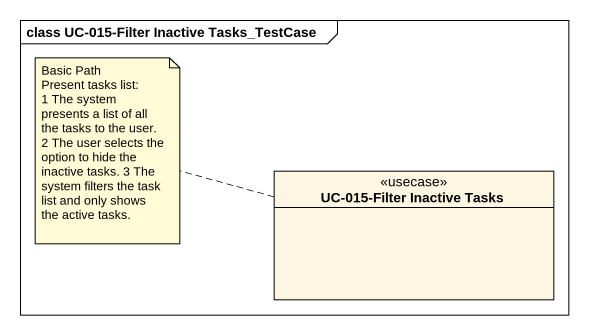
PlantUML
@startuml
mainframe class UC-015-Filter Inactive Tasks_TestCase
hide circle
hide empty members
class "UC-015-Filter Inactive Tasks" as UC_015_Filter_Inactive_Tasks <<usecase>>
note left of UC_015_Filter_Inactive_Tasks
  Basic Path
  Present tasks list:
  1 The system presents a list of all the tasks to the user. 2 The user selects the option to hide the inactive tasks. 3 The system filters the task list and only shows the active tasks.
end note
@enduml
